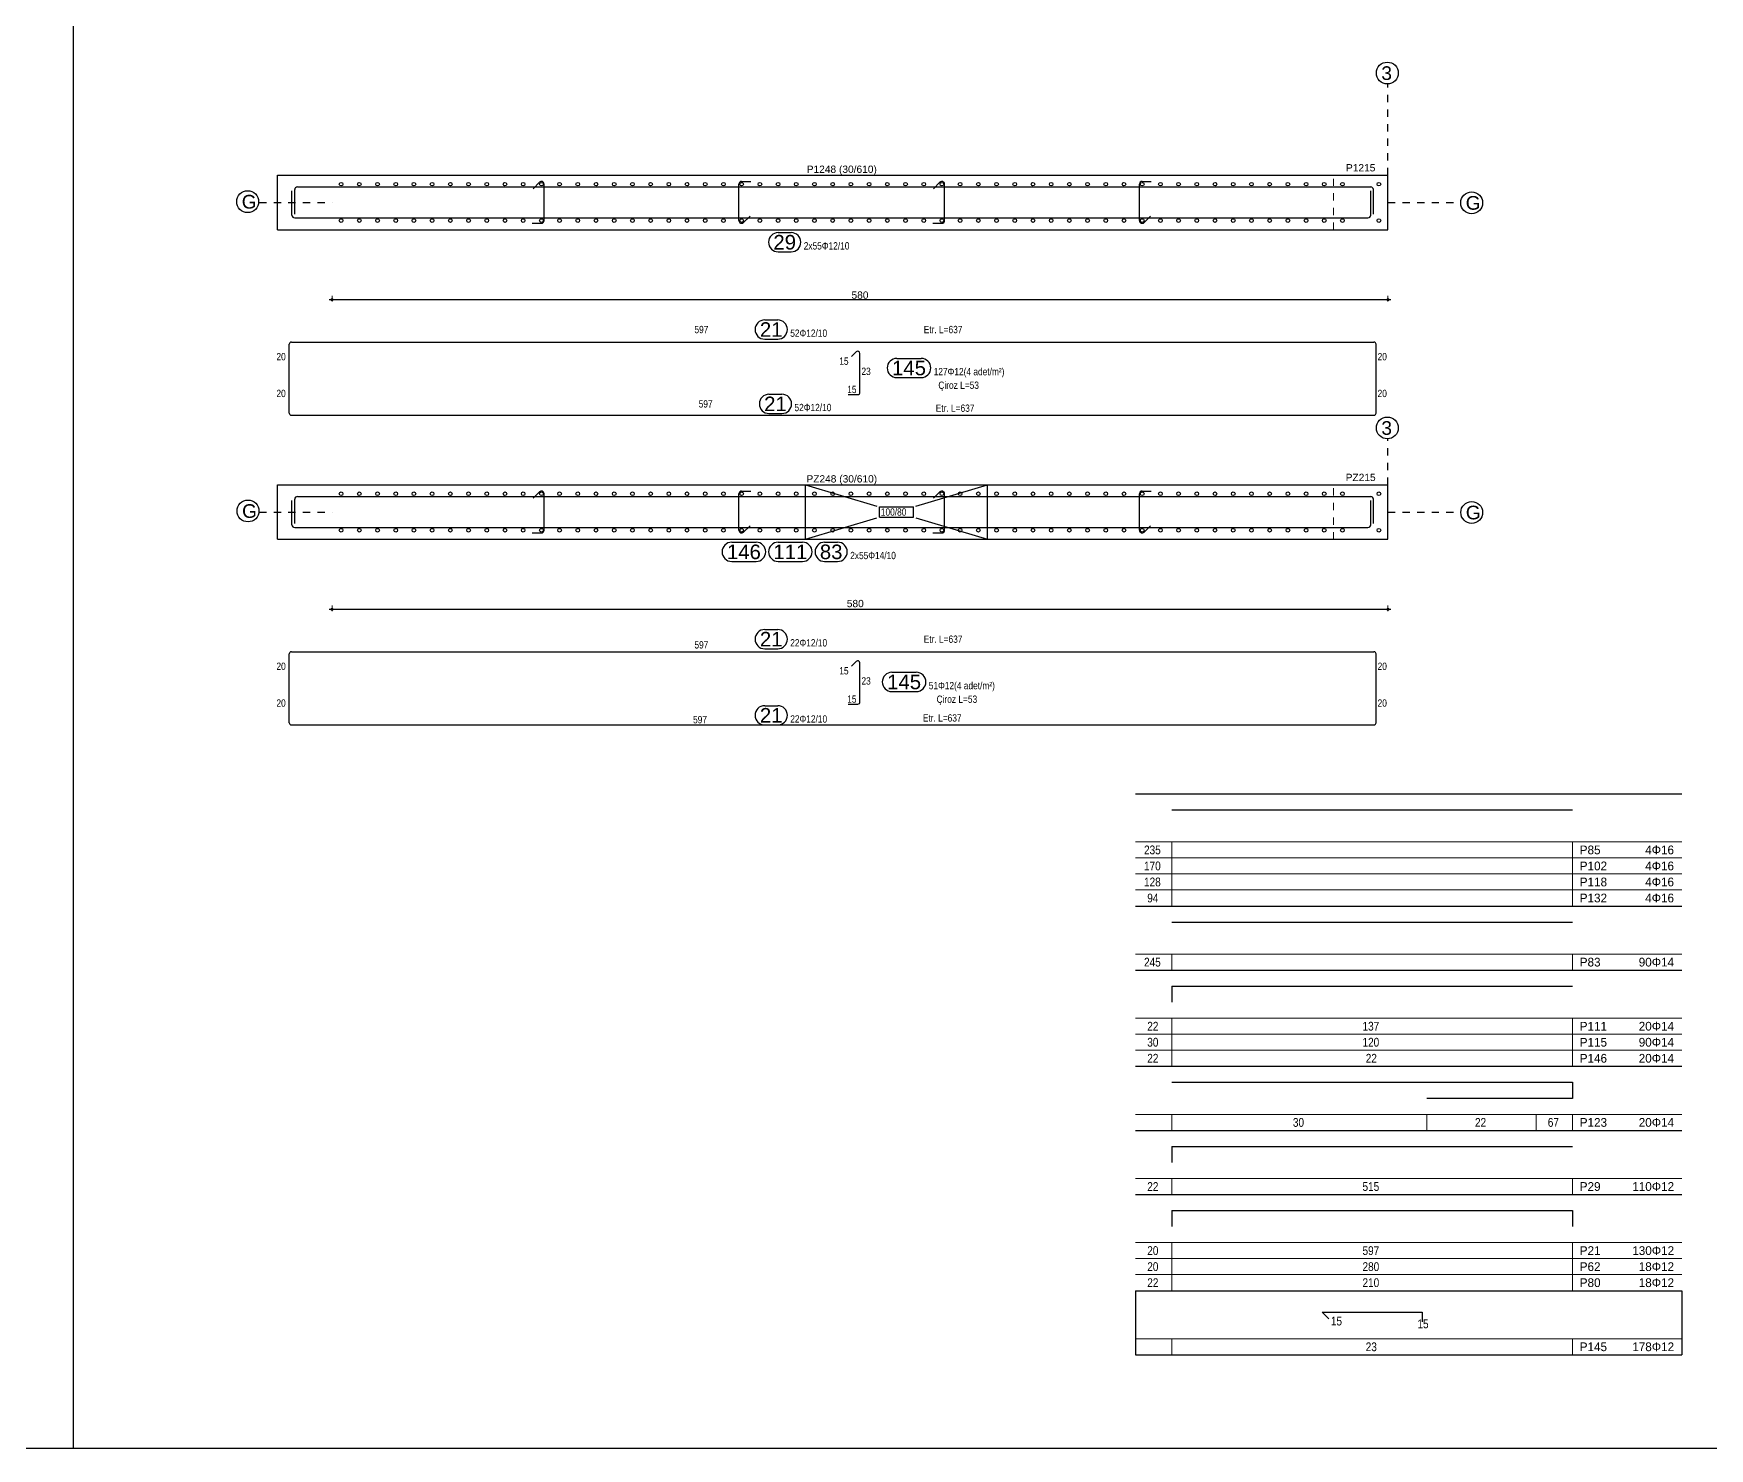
# Model space of a CAD drawing. Header units: metres. Extents: x 419734 to 420376, y 4564732 to 4565123.
# Drawn here: x 420214.59 to 420237.6, y 4564863.89 to 4564883.31 of the extents above; entities that cross this region are included whole.
import ezdxf

# ---------------------------------------------------------------- set-up
doc = ezdxf.new("R2010")
doc.units = ezdxf.units.M
doc.linetypes.add('HIDDEN4', pattern=[0.09375, 0.0625, -0.03125])
doc.linetypes.add('TRATTO-PUNTO', pattern=[1, 0.5, -0.25, 0, -0.25])
for name, color, linetype in [('Standart', 7, 'Continuous'), ('SW_ASSI', 7, 'TRATTO-PUNTO'), ('SW_DIM', 33, 'Continuous'), ('SW_MAGRONE', 2, 'Continuous'), ('SW_QUOTE', 1, 'Continuous'), ('SW_SEZIONI-ARMATURA', 3, 'Continuous'), ('SW_TXT_TESTI', 1, 'Continuous')]:
    doc.layers.add(name, color=color, linetype=linetype)
doc.styles.add('arial_1_18', font='arial.ttf', dxfattribs={"height": 0.2})
doc.styles.add('SWS', font='ARIALN.TTF')
doc.styles.add('symbol_1_18', font='symbol.ttf', dxfattribs={"height": 0.2})

msp = doc.modelspace()

# ---------------------------------------------------------------- linework, layer by layer
for centre in [(420233.18078, 4564882.77097), (420217.53201, 4564881.00582), (420234.33922, 4564880.98986), (420233.18127, 4564877.89982), (420217.53673, 4564876.7602), (420234.33997, 4564876.73986)]:
    msp.add_circle(centre, 0.15)
at = {"layer": 'Standart', "color": 2}
msp.add_line((420215.13611, 4564905.93855), (420215.13611, 4564863.89188), dxfattribs=at)
msp.add_lwpolyline([(420376.27637, 4564863.89188), (419946.10266, 4564863.89188), (419946.10266, 4564905.93855)], dxfattribs=at)
at = {"layer": 'Standart', "color": 1, "linetype": 'HIDDEN4', "lineweight": 5}
for points in [[(420232.4401, 4564880.62087), (420232.4401, 4564881.37087)], [(420232.4401, 4564876.37087), (420232.4401, 4564877.12087)]]:
    msp.add_lwpolyline(points, dxfattribs=at)
at = {"layer": 'Standart', "color": 1, "linetype": 'Continuous', "lineweight": 5}
for points in [[(420218.6901, 4564879.63587), (420218.6901, 4564879.71087)], [(420233.1901, 4564879.63587), (420233.1901, 4564879.71087)], [(420218.6901, 4564875.38587), (420218.6901, 4564875.46087)], [(420233.1901, 4564875.38587), (420233.1901, 4564875.46087)], [(420229.72345, 4564872.21759), (420237.22345, 4564872.21759)], [(420230.22345, 4564872.21759), (420230.22345, 4564871.33759)], [(420235.72345, 4564872.21759), (420235.72345, 4564871.33759)], [(420229.72345, 4564871.99759), (420237.22345, 4564871.99759)], [(420229.72345, 4564871.77759), (420237.22345, 4564871.77759)], [(420229.72345, 4564871.55759), (420237.22345, 4564871.55759)], [(420229.72345, 4564870.67759), (420237.22345, 4564870.67759)], [(420230.22345, 4564870.67759), (420230.22345, 4564870.45759)], [(420235.72345, 4564870.67759), (420235.72345, 4564870.45759)], [(420229.72345, 4564869.79759), (420237.22345, 4564869.79759)], [(420230.22345, 4564869.79759), (420230.22345, 4564869.13759)], [(420235.72345, 4564869.79759), (420235.72345, 4564869.13759)], [(420229.72345, 4564869.57759), (420237.22345, 4564869.57759)], [(420229.72345, 4564869.35759), (420237.22345, 4564869.35759)], [(420229.72345, 4564868.47759), (420237.22345, 4564868.47759)], [(420230.22345, 4564868.47759), (420230.22345, 4564868.25759)], [(420233.72345, 4564868.47759), (420233.72345, 4564868.25759)], [(420235.22345, 4564868.47759), (420235.22345, 4564868.25759)], [(420235.72345, 4564868.47759), (420235.72345, 4564868.25759)], [(420229.72345, 4564867.59759), (420237.22345, 4564867.59759)], [(420230.22345, 4564867.59759), (420230.22345, 4564867.37759)], [(420235.72345, 4564867.59759), (420235.72345, 4564867.37759)], [(420229.72345, 4564866.71759), (420237.22345, 4564866.71759)], [(420230.22345, 4564866.71759), (420230.22345, 4564866.05759)], [(420235.72345, 4564866.71759), (420235.72345, 4564866.05759)], [(420229.72345, 4564866.49759), (420237.22345, 4564866.49759)], [(420229.72345, 4564866.27759), (420237.22345, 4564866.27759)], [(420229.72345, 4564865.39759), (420237.22345, 4564865.39759)], [(420230.22345, 4564865.39759), (420230.22345, 4564865.17759)], [(420235.72345, 4564865.39759), (420235.72345, 4564865.17759)]]:
    msp.add_lwpolyline(points, dxfattribs=at)
for centre in [(420218.6901, 4564879.66087), (420233.1901, 4564879.66087), (420218.6901, 4564875.41087), (420233.1901, 4564875.41087)]:
    msp.add_circle(centre, 0.015, dxfattribs=at)
at = {"layer": 'SW_ASSI', "ltscale": 0.2}
for points in [[(420233.1901, 4564881.37087), (420233.1901, 4564882.62087)], [(420217.6901, 4564880.99587), (420218.6901, 4564880.99587)], [(420233.1901, 4564880.99587), (420234.1901, 4564880.99587)], [(420233.1901, 4564877.12087), (420233.1901, 4564877.74945)], [(420217.6901, 4564876.74587), (420218.6901, 4564876.74587)], [(420233.1901, 4564876.74587), (420234.1901, 4564876.74587)]]:
    msp.add_lwpolyline(points, dxfattribs=at)
at = {"layer": 'SW_DIM', "ltscale": 0.5}
for points in [[(420218.6501, 4564879.66087), (420233.2301, 4564879.66087)], [(420218.6501, 4564875.41087), (420233.2301, 4564875.41087)]]:
    msp.add_lwpolyline(points, dxfattribs=at)
at = {"layer": 'SW_MAGRONE'}
for points in [[(420217.9401, 4564881.37087), (420233.1901, 4564881.37087)], [(420217.9401, 4564880.62087), (420217.9401, 4564881.37087)], [(420233.1901, 4564880.62087), (420233.1901, 4564881.37087)], [(420217.9401, 4564880.62087), (420233.1901, 4564880.62087)], [(420217.9401, 4564877.12087), (420233.1901, 4564877.12087)], [(420217.9401, 4564876.37087), (420217.9401, 4564877.12087)], [(420225.1901, 4564876.37087), (420225.1901, 4564877.12087)], [(420225.1901, 4564877.12087), (420226.17343, 4564876.82587)], [(420226.70676, 4564876.82587), (420227.6901, 4564877.12087)], [(420227.6901, 4564876.37087), (420227.6901, 4564877.12087)], [(420233.1901, 4564876.37087), (420233.1901, 4564877.12087)], [(420226.20644, 4564876.81587), (420226.67375, 4564876.81587)], [(420226.20644, 4564876.67587), (420226.20644, 4564876.81587)], [(420226.67375, 4564876.67587), (420226.67375, 4564876.81587)], [(420225.1901, 4564876.37087), (420226.17343, 4564876.66587)], [(420226.20644, 4564876.67587), (420226.67375, 4564876.67587)], [(420226.70676, 4564876.66587), (420227.6901, 4564876.37087)], [(420217.9401, 4564876.37087), (420233.1901, 4564876.37087)]]:
    msp.add_lwpolyline(points, dxfattribs=at)
at = {"layer": 'SW_QUOTE'}
for points in [[(420229.72345, 4564872.87759), (420237.22345, 4564872.87759)], [(420229.72345, 4564871.33759), (420237.22345, 4564871.33759)], [(420229.72345, 4564870.45759), (420237.22345, 4564870.45759)], [(420229.72345, 4564869.13759), (420237.22345, 4564869.13759)], [(420229.72345, 4564868.25759), (420237.22345, 4564868.25759)], [(420229.72345, 4564867.37759), (420237.22345, 4564867.37759)], [(420229.72345, 4564866.05759), (420237.22345, 4564866.05759)], [(420229.72345, 4564866.05759), (420229.72345, 4564865.17759)], [(420237.22345, 4564866.05759), (420237.22345, 4564865.17759)], [(420229.72345, 4564865.17759), (420237.22345, 4564865.17759)]]:
    msp.add_lwpolyline(points, dxfattribs=at)
at = {"layer": 'SW_SEZIONI-ARMATURA'}
for points in [[(420224.3151, 4564881.28337), (420224.4401, 4564881.28337)], [(420229.8151, 4564881.28337), (420229.9401, 4564881.28337)], [(420218.1401, 4564880.82087), (420218.1401, 4564881.15587)], [(420218.1776, 4564880.83587), (420218.1776, 4564881.17087)], [(420218.2151, 4564881.20837), (420232.9526, 4564881.20837)], [(420221.45019, 4564881.184), (420221.53858, 4564881.27238)], [(420221.6026, 4564880.74587), (420221.6026, 4564881.24587)], [(420224.2776, 4564880.74587), (420224.2776, 4564881.24587)], [(420226.95019, 4564881.184), (420227.03858, 4564881.27238)], [(420227.1026, 4564880.74587), (420227.1026, 4564881.24587)], [(420229.7776, 4564880.74587), (420229.7776, 4564881.24587)], [(420232.9526, 4564880.82087), (420232.9526, 4564881.15587)], [(420232.9901, 4564880.83587), (420232.9901, 4564881.17087)], [(420218.1776, 4564880.78337), (420232.9151, 4564880.78337)], [(420221.4401, 4564880.70837), (420221.5651, 4564880.70837)], [(420224.34161, 4564880.71935), (420224.43, 4564880.80774)], [(420226.9401, 4564880.70837), (420227.0651, 4564880.70837)], [(420229.84161, 4564880.71935), (420229.93, 4564880.80774)], [(420224.81675, 4564880.58087), (420224.99551, 4564880.58087)], [(420224.81675, 4564880.31687), (420224.99551, 4564880.31687)], [(420224.63161, 4564879.38237), (420224.81037, 4564879.38237)], [(420218.1026, 4564878.57837), (420218.1026, 4564879.04837)], [(420218.1326, 4564879.07837), (420232.9976, 4564879.07837)], [(420224.63161, 4564879.11837), (420224.81037, 4564879.11837)], [(420233.0276, 4564878.57837), (420233.0276, 4564879.04837)], [(420225.82519, 4564878.88096), (420225.88888, 4564878.94465)], [(420225.9401, 4564878.38837), (420225.9401, 4564878.92344)], [(420226.44606, 4564878.85472), (420226.7802, 4564878.85472)], [(420218.1026, 4564878.10337), (420218.1026, 4564878.57337)], [(420226.44606, 4564878.59072), (420226.7802, 4564878.59072)], [(420233.0276, 4564878.10337), (420233.0276, 4564878.57337)], [(420224.68984, 4564878.36201), (420224.86861, 4564878.36201)], [(420225.7776, 4564878.35837), (420225.9101, 4564878.35837)], [(420218.1326, 4564878.07337), (420232.9976, 4564878.07337)], [(420224.68984, 4564878.09801), (420224.86861, 4564878.09801)], [(420218.1776, 4564876.58587), (420218.1776, 4564876.92087)], [(420218.2151, 4564876.95837), (420232.9526, 4564876.95837)], [(420221.45019, 4564876.934), (420221.53858, 4564877.02238)], [(420221.6026, 4564876.49587), (420221.6026, 4564876.99587)], [(420224.2776, 4564876.49587), (420224.2776, 4564876.99587)], [(420224.3151, 4564877.03337), (420224.4401, 4564877.03337)], [(420226.95019, 4564876.934), (420227.03858, 4564877.02238)], [(420227.1026, 4564876.49587), (420227.1026, 4564876.99587)], [(420229.7776, 4564876.49587), (420229.7776, 4564876.99587)], [(420229.8151, 4564877.03337), (420229.9401, 4564877.03337)], [(420232.9901, 4564876.58587), (420232.9901, 4564876.92087)], [(420218.1401, 4564876.57087), (420218.1401, 4564876.90587)], [(420232.9526, 4564876.57087), (420232.9526, 4564876.90587)], [(420218.1776, 4564876.53337), (420232.9151, 4564876.53337)], [(420221.4401, 4564876.45837), (420221.5651, 4564876.45837)], [(420224.34161, 4564876.46935), (420224.43, 4564876.55774)], [(420226.9401, 4564876.45837), (420227.0651, 4564876.45837)], [(420229.84161, 4564876.46935), (420229.93, 4564876.55774)], [(420224.17882, 4564876.33087), (420224.51296, 4564876.33087)], [(420224.81675, 4564876.33087), (420225.1509, 4564876.33087)], [(420225.45468, 4564876.33087), (420225.63345, 4564876.33087)], [(420224.17882, 4564876.06687), (420224.51296, 4564876.06687)], [(420224.81675, 4564876.06687), (420225.1509, 4564876.06687)], [(420225.45468, 4564876.06687), (420225.63345, 4564876.06687)], [(420224.63161, 4564875.13237), (420224.81037, 4564875.13237)], [(420224.63161, 4564874.86837), (420224.81037, 4564874.86837)], [(420218.1026, 4564874.32837), (420218.1026, 4564874.79837)], [(420218.1326, 4564874.82837), (420232.9976, 4564874.82837)], [(420225.82519, 4564874.63096), (420225.88888, 4564874.69465)], [(420225.9401, 4564874.13837), (420225.9401, 4564874.67344)], [(420233.0276, 4564874.32837), (420233.0276, 4564874.79837)], [(420226.37856, 4564874.54525), (420226.7127, 4564874.54525)], [(420218.1026, 4564873.85337), (420218.1026, 4564874.32337)], [(420226.37856, 4564874.28125), (420226.7127, 4564874.28125)], [(420233.0276, 4564873.85337), (420233.0276, 4564874.32337)], [(420224.63161, 4564874.08737), (420224.81037, 4564874.08737)], [(420225.7776, 4564874.10837), (420225.9101, 4564874.10837)], [(420218.1326, 4564873.82337), (420232.9976, 4564873.82337)], [(420230.22345, 4564872.65759), (420235.72345, 4564872.65759)], [(420230.22345, 4564871.11759), (420235.72345, 4564871.11759)], [(420230.22345, 4564870.23759), (420235.72345, 4564870.23759)], [(420230.22345, 4564870.23759), (420230.22345, 4564870.01759)], [(420230.22345, 4564868.91759), (420235.72345, 4564868.91759)], [(420235.72345, 4564868.91759), (420235.72345, 4564868.69759)], [(420235.72345, 4564868.69759), (420233.72345, 4564868.69759)], [(420230.22345, 4564868.03759), (420235.72345, 4564868.03759)], [(420230.22345, 4564868.03759), (420230.22345, 4564867.81759)], [(420230.22345, 4564867.15759), (420235.72345, 4564867.15759)], [(420230.22345, 4564867.15759), (420230.22345, 4564866.93759)], [(420235.72345, 4564867.15759), (420235.72345, 4564866.93759)], [(420232.28595, 4564865.76425), (420233.66095, 4564865.76425)], [(420232.28595, 4564865.76425), (420232.37929, 4564865.67092)], [(420233.66095, 4564865.76425), (420233.66095, 4564865.63225)]]:
    msp.add_lwpolyline(points, dxfattribs=at)
for centre in [(420218.8151, 4564881.24587), (420219.0651, 4564881.24587), (420219.3151, 4564881.24587), (420219.5651, 4564881.24587), (420219.8151, 4564881.24587), (420220.0651, 4564881.24587), (420220.3151, 4564881.24587), (420220.5651, 4564881.24587), (420220.8151, 4564881.24587), (420221.0651, 4564881.24587), (420221.3151, 4564881.24587), (420221.5651, 4564881.24587), (420221.8151, 4564881.24587), (420222.0651, 4564881.24587), (420222.3151, 4564881.24587), (420222.5651, 4564881.24587), (420222.8151, 4564881.24587), (420223.0651, 4564881.24587), (420223.3151, 4564881.24587), (420223.5651, 4564881.24587), (420223.8151, 4564881.24587), (420224.0651, 4564881.24587), (420224.3151, 4564881.24587), (420224.5651, 4564881.24587), (420224.8151, 4564881.24587), (420225.0651, 4564881.24587), (420225.3151, 4564881.24587), (420225.5651, 4564881.24587), (420225.8151, 4564881.24587), (420226.0651, 4564881.24587), (420226.3151, 4564881.24587), (420226.5651, 4564881.24587), (420226.8151, 4564881.24587), (420227.0651, 4564881.24587), (420227.3151, 4564881.24587), (420227.5651, 4564881.24587), (420227.8151, 4564881.24587), (420228.0651, 4564881.24587), (420228.3151, 4564881.24587), (420228.5651, 4564881.24587), (420228.8151, 4564881.24587), (420229.0651, 4564881.24587), (420229.3151, 4564881.24587), (420229.5651, 4564881.24587), (420229.8151, 4564881.24587), (420230.0651, 4564881.24587), (420230.3151, 4564881.24587), (420230.5651, 4564881.24587), (420230.8151, 4564881.24587), (420231.0651, 4564881.24587), (420231.3151, 4564881.24587), (420231.5651, 4564881.24587), (420231.8151, 4564881.24587), (420232.0651, 4564881.24587), (420232.3151, 4564881.24587), (420232.5651, 4564881.24587), (420233.0651, 4564881.24587), (420218.8151, 4564880.74587), (420219.0651, 4564880.74587), (420219.3151, 4564880.74587), (420219.5651, 4564880.74587), (420219.8151, 4564880.74587), (420220.0651, 4564880.74587), (420220.3151, 4564880.74587), (420220.5651, 4564880.74587), (420220.8151, 4564880.74587), (420221.0651, 4564880.74587), (420221.3151, 4564880.74587), (420221.5651, 4564880.74587), (420221.8151, 4564880.74587), (420222.0651, 4564880.74587), (420222.3151, 4564880.74587), (420222.5651, 4564880.74587), (420222.8151, 4564880.74587), (420223.0651, 4564880.74587), (420223.3151, 4564880.74587), (420223.5651, 4564880.74587), (420223.8151, 4564880.74587), (420224.0651, 4564880.74587), (420224.3151, 4564880.74587), (420224.5651, 4564880.74587), (420224.8151, 4564880.74587), (420225.0651, 4564880.74587), (420225.3151, 4564880.74587), (420225.5651, 4564880.74587), (420225.8151, 4564880.74587), (420226.0651, 4564880.74587), (420226.3151, 4564880.74587), (420226.5651, 4564880.74587), (420226.8151, 4564880.74587), (420227.0651, 4564880.74587), (420227.3151, 4564880.74587), (420227.5651, 4564880.74587), (420227.8151, 4564880.74587), (420228.0651, 4564880.74587), (420228.3151, 4564880.74587), (420228.5651, 4564880.74587), (420228.8151, 4564880.74587), (420229.0651, 4564880.74587), (420229.3151, 4564880.74587), (420229.5651, 4564880.74587), (420229.8151, 4564880.74587), (420230.0651, 4564880.74587), (420230.3151, 4564880.74587), (420230.5651, 4564880.74587), (420230.8151, 4564880.74587), (420231.0651, 4564880.74587), (420231.3151, 4564880.74587), (420231.5651, 4564880.74587), (420231.8151, 4564880.74587), (420232.0651, 4564880.74587), (420232.3151, 4564880.74587), (420232.5651, 4564880.74587), (420233.0651, 4564880.74587), (420218.8151, 4564876.99587), (420219.0651, 4564876.99587), (420219.3151, 4564876.99587), (420219.5651, 4564876.99587), (420219.8151, 4564876.99587), (420220.0651, 4564876.99587), (420220.3151, 4564876.99587), (420220.5651, 4564876.99587), (420220.8151, 4564876.99587), (420221.0651, 4564876.99587), (420221.3151, 4564876.99587), (420221.5651, 4564876.99587), (420221.8151, 4564876.99587), (420222.0651, 4564876.99587), (420222.3151, 4564876.99587), (420222.5651, 4564876.99587), (420222.8151, 4564876.99587), (420223.0651, 4564876.99587), (420223.3151, 4564876.99587), (420223.5651, 4564876.99587), (420223.8151, 4564876.99587), (420224.0651, 4564876.99587), (420224.3151, 4564876.99587), (420224.5651, 4564876.99587), (420224.8151, 4564876.99587), (420225.0651, 4564876.99587), (420225.3151, 4564876.99587), (420225.5651, 4564876.99587), (420225.8151, 4564876.99587), (420226.0651, 4564876.99587), (420226.3151, 4564876.99587), (420226.5651, 4564876.99587), (420226.8151, 4564876.99587), (420227.0651, 4564876.99587), (420227.3151, 4564876.99587), (420227.5651, 4564876.99587), (420227.8151, 4564876.99587), (420228.0651, 4564876.99587), (420228.3151, 4564876.99587), (420228.5651, 4564876.99587), (420228.8151, 4564876.99587), (420229.0651, 4564876.99587), (420229.3151, 4564876.99587), (420229.5651, 4564876.99587), (420229.8151, 4564876.99587), (420230.0651, 4564876.99587), (420230.3151, 4564876.99587), (420230.5651, 4564876.99587), (420230.8151, 4564876.99587), (420231.0651, 4564876.99587), (420231.3151, 4564876.99587), (420231.5651, 4564876.99587), (420231.8151, 4564876.99587), (420232.0651, 4564876.99587), (420232.3151, 4564876.99587), (420232.5651, 4564876.99587), (420233.0651, 4564876.99587), (420218.8151, 4564876.49587), (420219.0651, 4564876.49587), (420219.3151, 4564876.49587), (420219.5651, 4564876.49587), (420219.8151, 4564876.49587), (420220.0651, 4564876.49587), (420220.3151, 4564876.49587), (420220.5651, 4564876.49587), (420220.8151, 4564876.49587), (420221.0651, 4564876.49587), (420221.3151, 4564876.49587), (420221.5651, 4564876.49587), (420221.8151, 4564876.49587), (420222.0651, 4564876.49587), (420222.3151, 4564876.49587), (420222.5651, 4564876.49587), (420222.8151, 4564876.49587), (420223.0651, 4564876.49587), (420223.3151, 4564876.49587), (420223.5651, 4564876.49587), (420223.8151, 4564876.49587), (420224.0651, 4564876.49587), (420224.3151, 4564876.49587), (420224.5651, 4564876.49587), (420224.8151, 4564876.49587), (420225.0651, 4564876.49587), (420225.3151, 4564876.49587), (420225.5651, 4564876.49587), (420225.8151, 4564876.49587), (420226.0651, 4564876.49587), (420226.3151, 4564876.49587), (420226.5651, 4564876.49587), (420226.8151, 4564876.49587), (420227.0651, 4564876.49587), (420227.3151, 4564876.49587), (420227.5651, 4564876.49587), (420227.8151, 4564876.49587), (420228.0651, 4564876.49587), (420228.3151, 4564876.49587), (420228.5651, 4564876.49587), (420228.8151, 4564876.49587), (420229.0651, 4564876.49587), (420229.3151, 4564876.49587), (420229.5651, 4564876.49587), (420229.8151, 4564876.49587), (420230.0651, 4564876.49587), (420230.3151, 4564876.49587), (420230.5651, 4564876.49587), (420230.8151, 4564876.49587), (420231.0651, 4564876.49587), (420231.3151, 4564876.49587), (420231.5651, 4564876.49587), (420231.8151, 4564876.49587), (420232.0651, 4564876.49587), (420232.3151, 4564876.49587), (420232.5651, 4564876.49587), (420233.0651, 4564876.49587)]:
    msp.add_circle(centre, 0.025, dxfattribs=at)
for centre, radius, start, end in [((420221.5651, 4564881.24587), 0.0375, 0, 135), ((420224.3151, 4564881.24587), 0.0375, 90, 180), ((420227.0651, 4564881.24587), 0.0375, 0, 135), ((420229.8151, 4564881.24587), 0.0375, 90, 180), ((420218.2151, 4564881.17087), 0.0375, 90, 180), ((420232.9526, 4564881.17087), 0.0375, 0, 90), ((420218.1776, 4564880.82087), 0.0375, 180, 270), ((420221.5651, 4564880.74587), 0.0375, 270, 0), ((420224.3151, 4564880.74587), 0.0375, 180, 315), ((420227.0651, 4564880.74587), 0.0375, 270, 0), ((420229.8151, 4564880.74587), 0.0375, 180, 315), ((420232.9151, 4564880.82087), 0.0375, 270, 0), ((420224.81675, 4564880.44887), 0.132, 90, 270), ((420224.99551, 4564880.44887), 0.132, 270, 90), ((420224.63161, 4564879.25037), 0.132, 90, 270), ((420224.81037, 4564879.25037), 0.132, 270, 90), ((420218.1326, 4564879.04837), 0.03, 90, 180), ((420232.9976, 4564879.04837), 0.03, 0, 90), ((420225.9101, 4564878.92344), 0.03, 0, 135), ((420226.44606, 4564878.72272), 0.132, 90, 270), ((420226.7802, 4564878.72272), 0.132, 270, 90), ((420224.68984, 4564878.23001), 0.132, 90, 270), ((420224.86861, 4564878.23001), 0.132, 270, 90), ((420225.9101, 4564878.38837), 0.03, 270, 0), ((420218.1326, 4564878.10337), 0.03, 180, 270), ((420232.9976, 4564878.10337), 0.03, 270, 0), ((420218.2151, 4564876.92087), 0.0375, 90, 180), ((420221.5651, 4564876.99587), 0.0375, 0, 135), ((420224.3151, 4564876.99587), 0.0375, 90, 180), ((420227.0651, 4564876.99587), 0.0375, 0, 135), ((420229.8151, 4564876.99587), 0.0375, 90, 180), ((420232.9526, 4564876.92087), 0.0375, 0, 90), ((420218.1776, 4564876.57087), 0.0375, 180, 270), ((420221.5651, 4564876.49587), 0.0375, 270, 0), ((420224.3151, 4564876.49587), 0.0375, 180, 315), ((420227.0651, 4564876.49587), 0.0375, 270, 0), ((420229.8151, 4564876.49587), 0.0375, 180, 315), ((420232.9151, 4564876.57087), 0.0375, 270, 0), ((420224.17882, 4564876.19887), 0.132, 90, 270), ((420224.51296, 4564876.19887), 0.132, 270, 90), ((420224.81675, 4564876.19887), 0.132, 90, 270), ((420225.1509, 4564876.19887), 0.132, 270, 90), ((420225.45468, 4564876.19887), 0.132, 90, 270), ((420225.63345, 4564876.19887), 0.132, 270, 90), ((420224.63161, 4564875.00037), 0.132, 90, 270), ((420224.81037, 4564875.00037), 0.132, 270, 90), ((420218.1326, 4564874.79837), 0.03, 90, 180), ((420225.9101, 4564874.67344), 0.03, 0, 135), ((420232.9976, 4564874.79837), 0.03, 0, 90), ((420226.37856, 4564874.41325), 0.132, 90, 270), ((420226.7127, 4564874.41325), 0.132, 270, 90), ((420224.63161, 4564873.95537), 0.132, 90, 270), ((420224.81037, 4564873.95537), 0.132, 270, 90), ((420225.9101, 4564874.13837), 0.03, 270, 0), ((420218.1326, 4564873.85337), 0.03, 180, 270), ((420232.9976, 4564873.85337), 0.03, 270, 0)]:
    msp.add_arc(centre, radius, start, end, dxfattribs=at)

# ---------------------------------------------------------------- texts
at = {"layer": 'Standart', "color": 1, "linetype": 'Continuous', "lineweight": 5, "style": 'arial_1_18'}
for s, p in [('P1215', (420232.61315, 4564881.42087)), ('P1248 (30/610)', (420225.20858, 4564881.40087)), ('PZ248 (30/610)', (420225.20476, 4564877.15087)), ('PZ215', (420232.60932, 4564877.17087))]:
    msp.add_text(s, height=0.1, dxfattribs=at).set_placement(p)
at = {"layer": 'Standart', "color": 3, "linetype": 'Continuous', "lineweight": 5, "style": 'arial_1_18'}
for s, p in [('29', (420224.75075, 4564880.34887)), ('21', (420224.56561, 4564879.15037)), ('145', (420226.38006, 4564878.62272)), ('21', (420224.62384, 4564878.13001)), ('146', (420224.11282, 4564876.09887)), ('111', (420224.75075, 4564876.09887)), ('83', (420225.38868, 4564876.09887)), ('21', (420224.56561, 4564874.90037)), ('145', (420226.31256, 4564874.31325)), ('21', (420224.56561, 4564873.85537))]:
    msp.add_text(s, height=0.2, dxfattribs=at).set_placement(p)
at = {"layer": 'SW_DIM', "ltscale": 0.5, "style": 'arial_1_18'}
for p in [(420225.82356, 4564879.67337), (420225.75887, 4564875.43953)]:
    msp.add_text('580', height=0.1, dxfattribs=at).set_placement(p)
at = {"layer": 'SW_TXT_TESTI', "style": 'arial_1_18'}
for s, p in [('3', (420233.09909, 4564882.67621)), ('G', (420217.45032, 4564880.91106)), ('G', (420234.25753, 4564880.8951)), ('3', (420233.09958, 4564877.80507)), ('G', (420217.45504, 4564876.66544)), ('G', (420234.25828, 4564876.6451))]:
    msp.add_text(s, height=0.1875, dxfattribs=at).set_placement(p)
at = {"layer": 'SW_TXT_TESTI', "linetype": 'Continuous', "lineweight": 5, "style": 'SWS'}
for s, height, p in [('2x55Φ12/10', 0.1, (420225.16741, 4564880.34887)), ('597', 0.1, (420223.66664, 4564879.20037)), ('52Φ12/10', 0.1, (420224.98227, 4564879.15037)), ('Etr. L=637', 0.1, (420226.81503, 4564879.20037)), ('20', 0.1, (420217.92721, 4564878.82837)), ('15', 0.1, (420225.65567, 4564878.76682)), ('20', 0.1, (420233.0476, 4564878.82837)), ('23', 0.1, (420225.9601, 4564878.62712)), ('127Φ12(4 adet/m²)', 0.1, (420226.95209, 4564878.62272)), ('Çiroz L=53', 0.1, (420227.01614, 4564878.43612)), ('20', 0.1, (420217.92721, 4564878.32337)), ('15', 0.1, (420225.76471, 4564878.37837)), ('20', 0.1, (420233.0476, 4564878.32337)), ('597', 0.1, (420223.72488, 4564878.18001)), ('52Φ12/10', 0.1, (420225.0405, 4564878.13001)), ('Etr. L=637', 0.1, (420226.98004, 4564878.12115)), ('100/80', 0.1, (420226.22644, 4564876.69587)), ('2x55Φ14/10', 0.1, (420225.80534, 4564876.09887)), ('597', 0.1, (420223.66664, 4564874.87274)), ('22Φ12/10', 0.1, (420224.98227, 4564874.90037)), ('Etr. L=637', 0.1, (420226.81503, 4564874.95037)), ('20', 0.1, (420217.92721, 4564874.57837)), ('15', 0.1, (420225.65567, 4564874.51682)), ('20', 0.1, (420233.0476, 4564874.57837)), ('23', 0.1, (420225.9601, 4564874.37712)), ('51Φ12(4 adet/m²)', 0.1, (420226.8846, 4564874.31325)), ('20', 0.1, (420217.92721, 4564874.07337)), ('15', 0.1, (420225.76471, 4564874.12837)), ('Çiroz L=53', 0.1, (420226.99191, 4564874.12635)), ('20', 0.1, (420233.0476, 4564874.07337)), ('597', 0.1, (420223.648, 4564873.84576)), ('22Φ12/10', 0.1, (420224.98227, 4564873.85537)), ('Etr. L=637', 0.1, (420226.80308, 4564873.86955)), ('235', 0.12, (420229.84029, 4564872.04759)), ('170', 0.12, (420229.84029, 4564871.82759)), ('128', 0.12, (420229.84029, 4564871.60759)), ('94', 0.12, (420229.88468, 4564871.38759)), ('245', 0.12, (420229.84029, 4564870.50759)), ('22', 0.12, (420229.88468, 4564869.62759)), ('137', 0.12, (420232.84029, 4564869.62759)), ('30', 0.12, (420229.88468, 4564869.40759)), ('120', 0.12, (420232.84029, 4564869.40759)), ('22', 0.12, (420229.88468, 4564869.18759)), ('22', 0.12, (420232.88468, 4564869.18759)), ('30', 0.12, (420231.88468, 4564868.30759)), ('22', 0.12, (420234.38468, 4564868.30759)), ('67', 0.12, (420235.38468, 4564868.30759)), ('22', 0.12, (420229.88468, 4564867.42759)), ('515', 0.12, (420232.84029, 4564867.42759)), ('20', 0.12, (420229.88468, 4564866.54759)), ('597', 0.12, (420232.84029, 4564866.54759)), ('20', 0.12, (420229.88468, 4564866.32759)), ('280', 0.12, (420232.84029, 4564866.32759)), ('22', 0.12, (420229.88468, 4564866.10759)), ('210', 0.12, (420232.84029, 4564866.10759)), ('15', 0.12, (420232.40605, 4564865.58092)), ('15', 0.12, (420233.59437, 4564865.54225)), ('23', 0.12, (420232.88468, 4564865.22759))]:
    msp.add_text(s, height=height, dxfattribs=at).set_placement(p)
at = {"layer": 'SW_TXT_TESTI', "linetype": 'Continuous', "lineweight": -3, "style": 'symbol_1_18'}
for s, p in [('R85', (420235.82345, 4564872.04759)), ('4F16', (420236.72193, 4564872.04759)), ('R102', (420235.82345, 4564871.82759)), ('4F16', (420236.72193, 4564871.82759)), ('R118', (420235.82345, 4564871.60759)), ('4F16', (420236.72193, 4564871.60759)), ('R132', (420235.82345, 4564871.38759)), ('4F16', (420236.72193, 4564871.38759)), ('R83', (420235.82345, 4564870.50759)), ('90F14', (420236.63323, 4564870.50759)), ('R111', (420235.82345, 4564869.62759)), ('20F14', (420236.63323, 4564869.62759)), ('R115', (420235.82345, 4564869.40759)), ('90F14', (420236.63323, 4564869.40759)), ('R146', (420235.82345, 4564869.18759)), ('20F14', (420236.63323, 4564869.18759)), ('R123', (420235.82345, 4564868.30759)), ('20F14', (420236.63323, 4564868.30759)), ('R29', (420235.82345, 4564867.42759)), ('110F12', (420236.54454, 4564867.42759)), ('R21', (420235.82345, 4564866.54759)), ('130F12', (420236.54454, 4564866.54759)), ('R62', (420235.82345, 4564866.32759)), ('18F12', (420236.63323, 4564866.32759)), ('R80', (420235.82345, 4564866.10759)), ('18F12', (420236.63323, 4564866.10759)), ('R145', (420235.82345, 4564865.22759)), ('178F12', (420236.54454, 4564865.22759))]:
    msp.add_text(s, height=0.12, dxfattribs=at).set_placement(p)

doc.saveas('drawing.dxf')
